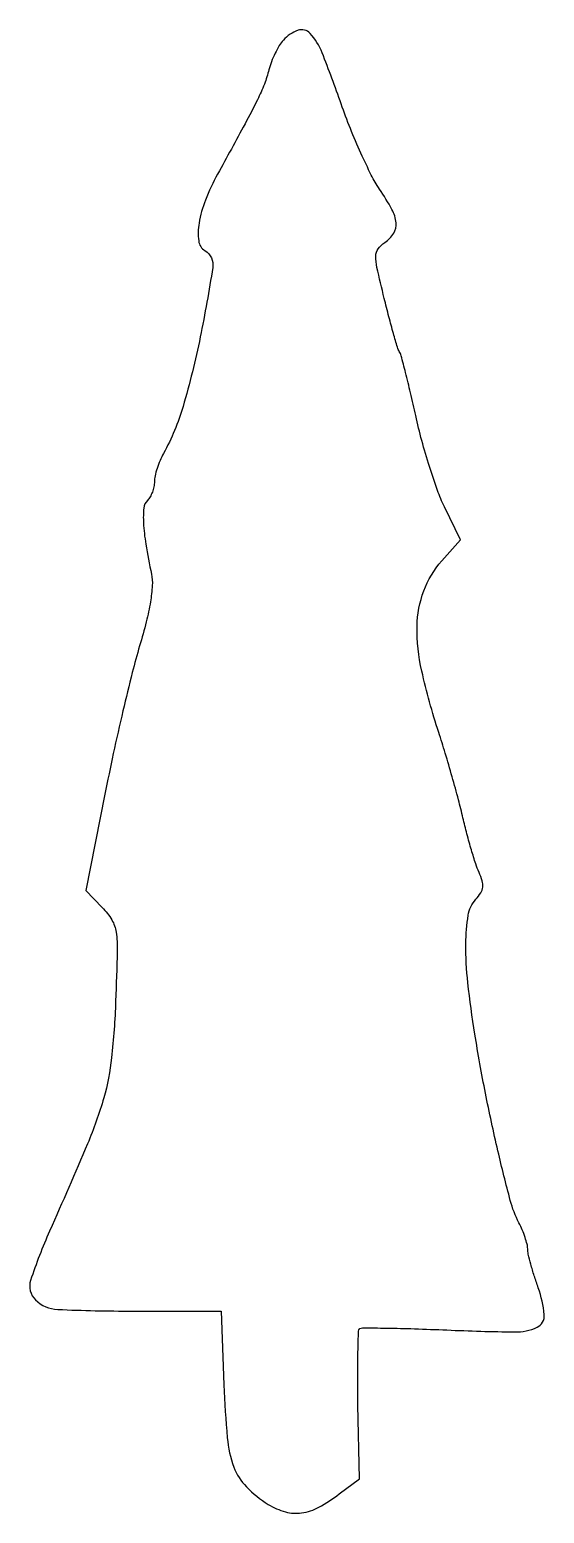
# Model space of a CAD drawing. Extents: x 0 to 83, y 0 to 239.
import ezdxf

# ---------------------------------------------------------------- set-up
doc = ezdxf.new("R2010")
doc.units = 0

msp = doc.modelspace()

# ---------------------------------------------------------------- linework, layer by layer
msp.add_lwpolyline([(40.732899, 237.25, 0.046819), (40.074787, 236.365904, 0.022935), (39.400394, 235.132812, 0.022527), (38.811722, 233.776774, 0.030326), (38.411331, 232.5, -0.032283), (37.680251, 230.200262, -0.021123), (36.559186, 227.65288, -0.009942), (34.562495, 223.786518, -0.001327), (30.167762, 215.72746, 0.031153), (28.203132, 211.550067, 0.053394), (27.174888, 207.843887, 0.072539), (27.12033, 204.991235, 0.226646), (28.131504, 203.418726, -0.30136), (29.37558, 200.719017, -0.012055), (27.36857, 189.543958, -0.020516), (24.602792, 178.37937, -0.055327), (21.467153, 170.845708, 0.026227), (20.9055, 169.690407, 0.022039), (20.430976, 168.41425, 0.022611), (20.10148, 167.208272, 0.05543), (20, 166.295708, -0.050558), (19.918141, 165.488218, -0.038097), (19.672967, 164.629831, -0.038988), (19.313377, 163.850513, -0.068897), (18.886697, 163.286697, 0.173187), (18.298786, 162.045716, 0.038442), (18.244836, 159.659618, 0.027998), (18.623518, 156.237875, 0.010122), (19.530436, 151.430073, -0.067632), (19.662476, 149.589817, -0.025054), (19.367553, 147.003161, -0.020762), (18.698505, 143.787644, -0.011562), (17.631791, 139.930073, 0.01169), (16.44784, 135.644278, 0.004104), (14.942693, 129.438423, 0.004072), (13.398526, 122.584332, 0.004756), (12.047525, 116.051792), (9.005609, 100.603583), (11.625753, 97.868742, -0.056255), (13.15707, 95.861035, -0.099649), (13.84992, 93.905856, -0.041673), (14.028818, 90.857523, -0.003357), (13.77633, 82.81695, -0.016857), (13.121226, 73.710697, -0.043559), (11.861351, 67.250072, -0.030157), (9.253252, 59.875901, -0.004834), (3.163107, 45.860352, 0.025807), (0.108244, 37.936744, 0.287536), (0.889074, 34.794894, 0.183031), (4.468832, 33.259471, 0.010783), (16.499191, 33), (30.753493, 33), (31.176711, 21.129766, 0.013592), (31.711692, 12.625083, 0.066465), (32.774074, 7.934591, 0.104464), (34.783466, 4.755375, 0.061481), (38.304334, 1.930419, 0.070637), (41.05226, 0.728487, 0.104635), (43.667409, 0.564115, 0.088069), (46.44424, 1.488722, 0.038354), (49.720254, 3.606061), (52.940507, 6.056405), (52.720254, 17.931841, -0.003991), (52.67189, 22.510698, -0.006356), (52.711575, 26.426966, -0.001968), (52.801873, 29.797953, -0.230351), (53, 30.175272, -0.162716), (53.432277, 30.314634, -0.001153), (57.31875, 30.263951, -0.004257), (61.789048, 30.157265, -0.002694), (67, 29.960397, 0.007053), (77.897608, 29.643799, 0.112221), (81.493772, 30.40491, 0.318143), (82.656291, 32.422692, 0.062785), (81.697026, 36.737687, -0.009076), (81.043449, 38.670952, -0.010393), (80.491158, 40.541695, -0.009607), (80.087341, 42.142704, -0.056824), (79.988893, 43, 0.060991), (79.895691, 43.756151, 0.019568), (79.578574, 44.844186, 0.019196), (79.127409, 46.038743, 0.020346), (78.593766, 47.171698, -0.055528), (77.19696, 50.773616, -0.007317), (75.211433, 58.73645, -0.008677), (73.206923, 68.032498, -0.008383), (71.501142, 77.5, -0.012883), (70.373265, 85.758633, -0.029316), (70.050233, 92.044064, -0.038044), (70.432396, 96.620244, -0.145053), (71.658664, 99.175322, 0.044705), (72.452422, 100.227709, 0.109622), (72.772537, 101.137026, 0.101881), (72.689301, 102.138272, 0.035396), (72.180924, 103.502261, -0.027701), (71.649097, 104.864782, -0.007297), (70.952311, 107.100212, -0.007385), (70.232873, 109.671768, -0.007519), (69.594216, 112.248199, 0.008027), (68.864832, 115.17787, 0.003994), (67.851684, 118.866658, 0.003964), (66.74091, 122.672639, 0.005815), (65.698787, 126, -0.022626), (62.972854, 135.853044, -0.060658), (62.222161, 143.080464, -0.085293), (63.296097, 148.730139, -0.090877), (66.185861, 153.558903), (69.168599, 156.956053), (66.618004, 162.228027, -0.026294), (65.494973, 164.898893, -0.010107), (64.208393, 168.714155, -0.009974), (62.976408, 172.917938, -0.012109), (61.996761, 176.905267, 0.003432), (61.162352, 180.575161, 0.004914), (60.368254, 183.816512, 0.002747), (59.656972, 186.538657, 0.073256), (59.360626, 187.225513, -0.065799), (59.063497, 187.887013, -0.003498), (58.415701, 190.108296, -0.005445), (57.690551, 192.771119, -0.003935), (56.937951, 195.75438, -0.004256), (55.771604, 200.71922, -0.058473), (55.577211, 202.55647, -0.157852), (55.957259, 203.686179, -0.08071), (57.040382, 204.740838, 0.098572), (58.460371, 206.225092, 0.168412), (58.852232, 207.875833, 0.100787), (58.1804, 210.036063, 0.023009), (56.174224, 213.319825, -0.032549), (54.863822, 215.559623, -0.010274), (53.198632, 219.062699, -0.010212), (51.497137, 223.056305, -0.011164), (50.01266, 227, 0.0092), (46.955897, 235.218404, 0.090565), (45.017419, 238.344095, 0.303471), (43.087721, 238.828122, 0.124083)], format="xyb", close=True)

doc.saveas('drawing.dxf')
